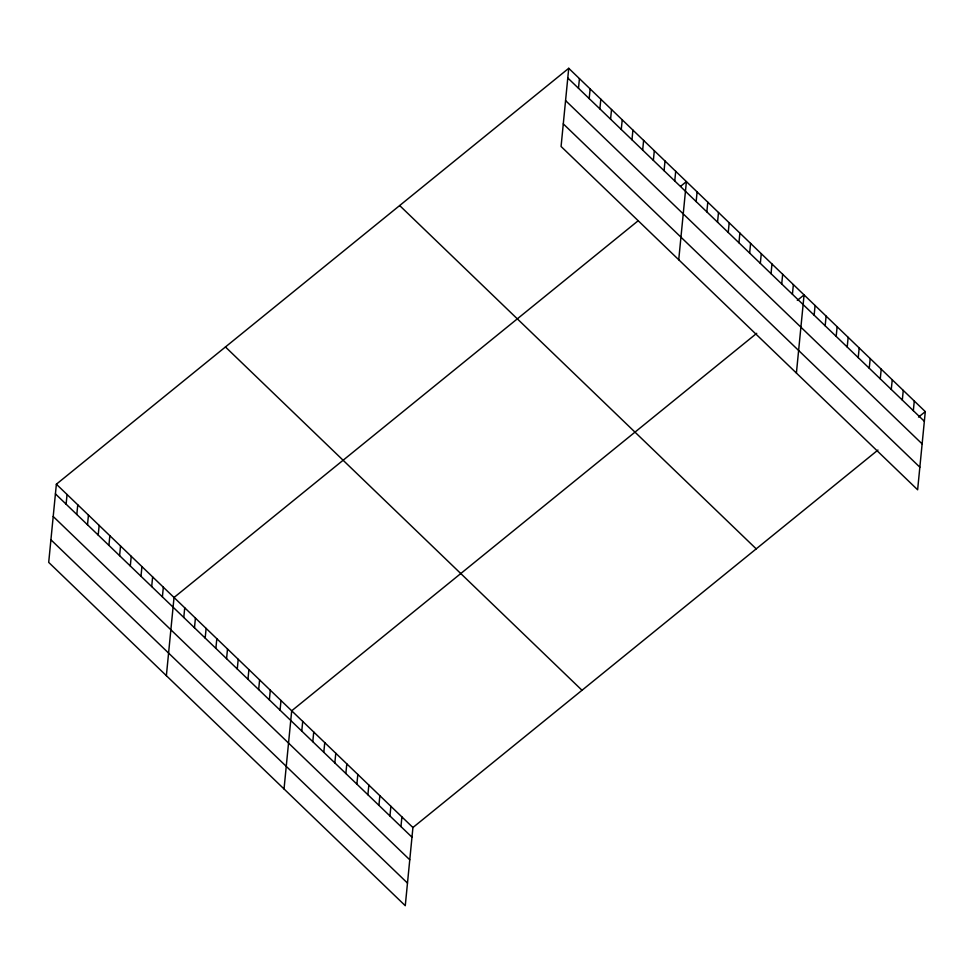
<?xml version="1.0" encoding="UTF-8"?>
<svg xmlns="http://www.w3.org/2000/svg" width="974" height="974" viewBox="0 0 974 974"><rect width="100%" height="100%" fill="white"/><g stroke="black" fill="none" stroke-linecap="round" stroke-linejoin="round"><path stroke-width="1.46" d="M568.731 68.302L561.073 146.477L917.63 489.788L925.3 411.612L568.731 68.302L56.37 484.212L48.7 562.388L405.269 905.698L412.927 827.523L877.951 450.049M66.11 504.179L67.06 494.512M76.812 514.479L77.762 504.812M87.502 524.779L88.451 515.112M98.204 535.079L99.153 525.4M108.905 545.379L109.855 535.7M119.595 555.679L120.545 546M130.297 565.979L131.246 556.3M140.987 576.279L141.936 566.6M151.688 586.579L152.638 576.9M162.39 596.879L163.34 587.2M166.371 675.676L174.029 597.5L637.933 220.94M183.782 617.479L184.731 607.8M194.471 627.767L195.421 618.1M205.173 638.067L206.123 628.4M215.875 648.367L216.825 638.701M226.565 658.668L227.514 649.001M237.266 668.968L238.216 659.301M247.956 679.268L248.906 669.601M258.658 689.568L259.608 679.889M269.36 699.868L270.309 690.189M280.049 710.168L280.999 700.489M284.031 788.964L291.701 710.789L756.725 333.315M301.77 731.072L302.719 721.405M312.788 741.689L313.738 732.01M323.806 752.305L324.756 742.626M334.837 762.91L335.787 753.243M345.855 773.526L346.805 763.847M356.874 784.131L357.823 774.464M367.892 794.747L368.842 785.068M378.923 805.352L379.86 795.685M389.941 815.969L390.891 806.289M400.959 826.585L401.909 816.906M578.483 88.281L579.433 78.602M589.185 98.581L590.134 88.902M599.874 108.881L600.824 99.202M610.576 119.181L611.526 109.502M621.278 129.481L622.216 119.802M631.968 139.781L632.917 130.102M642.67 150.081L643.619 140.402M653.359 160.381L654.309 150.702M664.061 170.681L665.011 161.002M674.763 180.969L675.7 171.302M678.732 259.778L686.402 181.602L680.765 186.18M696.154 201.569L697.104 191.902M706.844 211.869L707.794 202.202M717.546 222.169L718.495 212.502M728.235 232.469L729.185 222.803M738.937 242.77L739.887 233.09M749.639 253.07L750.589 243.39M760.329 263.37L761.278 253.69M771.031 273.67L771.98 263.991M781.72 283.97L782.67 274.291M792.422 294.27L793.372 284.591M796.403 373.066L804.074 294.891L797.304 300.382M814.142 315.174L815.092 305.507M825.161 325.791L826.11 316.112M836.179 336.395L837.129 326.728M847.21 347.012L848.147 337.333M858.228 357.628L859.178 347.949M869.246 368.233L870.196 358.554M880.265 378.849L881.214 369.17M891.283 389.454L892.233 379.787M902.314 400.071L903.263 390.391M913.332 410.675L914.282 401.008M918.531 417.103L925.3 411.612M567.793 77.981L924.35 421.292M565.565 100.59L922.135 443.901M563.289 123.881L919.846 467.191M399.657 205.551L756.214 548.861M225.444 346.963L582.014 690.274M56.37 484.212L412.927 827.523M55.421 493.879L411.978 837.19M53.205 516.488L409.762 859.799M50.916 539.779L407.485 883.089"/></g></svg>
